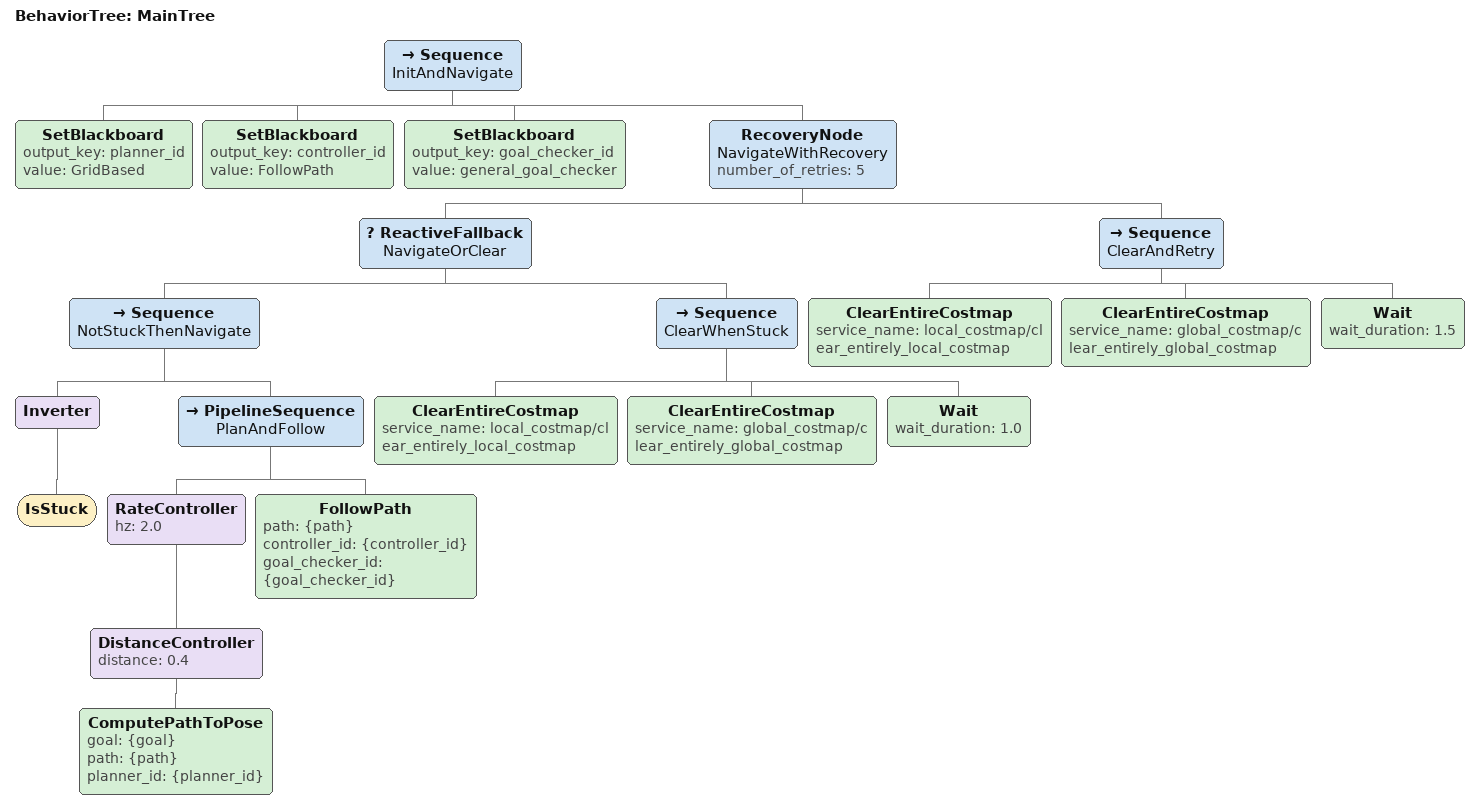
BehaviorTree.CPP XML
<?xml version="1.0"?>
<root main_tree_to_execute="MainTree">
  <BehaviorTree ID="MainTree">

    <Sequence name="InitAndNavigate">
      <SetBlackboard output_key="planner_id" value="GridBased"/>
      <SetBlackboard output_key="controller_id" value="FollowPath"/>
      <SetBlackboard output_key="goal_checker_id" value="general_goal_checker"/>

      <!-- 外层兜底：主任务 FAIL 时清图+等待再试 -->
      <RecoveryNode name="NavigateWithRecovery" number_of_retries="5">

        <!-- 主任务：不卡就导航；一旦卡住立即清图 -->
        <ReactiveFallback name="NavigateOrClear">
          <!-- 分支A：未卡住则运行导航 -->
          <Sequence name="NotStuckThenNavigate">
            <Inverter>
              <IsStuck/>
            </Inverter>
            <PipelineSequence name="PlanAndFollow">
              <RateController hz="2.0">
                <DistanceController distance="0.4">
                  <ComputePathToPose goal="{goal}" path="{path}" planner_id="{planner_id}"/>
                </DistanceController>
              </RateController>
              <FollowPath path="{path}" controller_id="{controller_id}" goal_checker_id="{goal_checker_id}"/>
            </PipelineSequence>
          </Sequence>

          <!-- 分支B：卡住则清图并等待；返回 SUCCESS，让下一tick回到分支A继续跑 -->
          <Sequence name="ClearWhenStuck">
            <ClearEntireCostmap service_name="local_costmap/clear_entirely_local_costmap"/>
            <ClearEntireCostmap service_name="global_costmap/clear_entirely_global_costmap"/>
            <Wait wait_duration="1.0"/>
          </Sequence>
        </ReactiveFallback>

        <!-- 兜底恢复：主任务整体 FAIL 时也清一次图 -->
        <Sequence name="ClearAndRetry">
          <ClearEntireCostmap service_name="local_costmap/clear_entirely_local_costmap"/>
          <ClearEntireCostmap service_name="global_costmap/clear_entirely_global_costmap"/>
          <Wait wait_duration="1.5"/>
        </Sequence>
      </RecoveryNode>
    </Sequence>
  </BehaviorTree>
</root>
